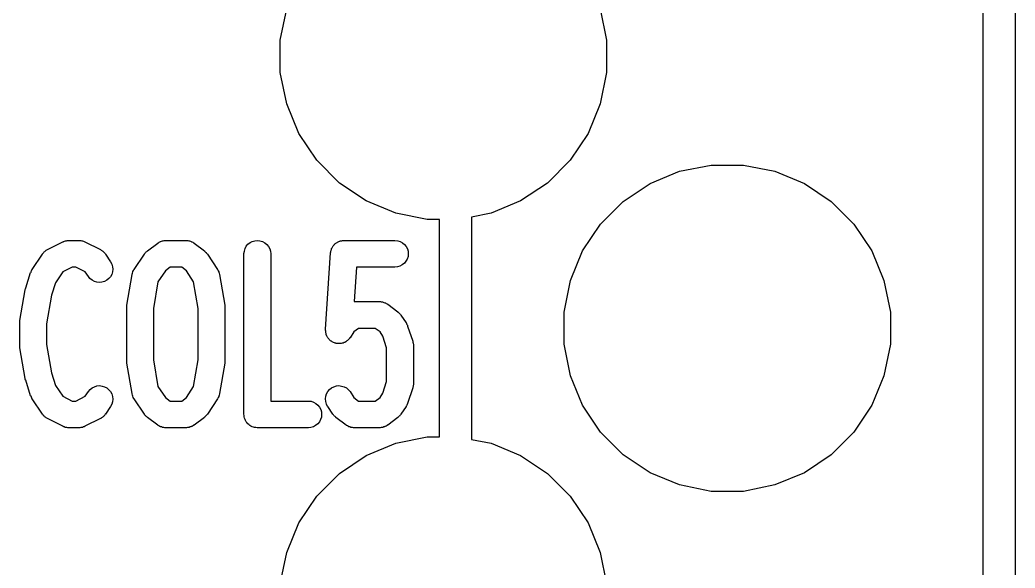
# Model space of a CAD drawing. Extents: x 85 to 230, y -161 to -76.
# Drawn here: x 207.016 to 211.667, y -101.181 to -98.62 of the extents above; entities that cross this region are included whole.
import ezdxf

# ---------------------------------------------------------------- set-up
doc = ezdxf.new("R2010")
doc.units = 0
doc.header["$MEASUREMENT"] = 0
doc.layers.add('BLACK', color=7, linetype='CONTINUOUS')

msp = doc.modelspace()

# ---------------------------------------------------------------- linework, layer by layer
at = {"layer": 'BLACK', "linetype": 'CONTINUOUS'}
for p, q in [((211.667, -75.9342), (211.667, -106.407)), ((211.517, -106.336), (211.517, -76.0055)), ((208.233, -98.7155), (208.263, -98.5682)), ((209.728, -98.5682), (209.757, -98.7155)), ((208.233, -98.8656), (208.233, -98.7155)), ((209.757, -98.7155), (209.757, -98.8656)), ((208.263, -99.0128), (208.233, -98.8656)), ((209.757, -98.8656), (209.728, -99.0128)), ((208.32, -99.1515), (208.263, -99.0128)), ((209.728, -99.0128), (209.671, -99.1515)), ((208.403, -99.2763), (208.32, -99.1515)), ((209.671, -99.1515), (209.587, -99.2763)), ((208.51, -99.3824), (208.403, -99.2763)), ((209.587, -99.2763), (209.481, -99.3824)), ((210.099, -99.3278), (210.247, -99.2985)), ((210.247, -99.2985), (210.397, -99.2985)), ((210.397, -99.2985), (210.544, -99.3278)), ((209.961, -99.3852), (210.099, -99.3278)), ((210.544, -99.3278), (210.683, -99.3852)), ((208.634, -99.4658), (208.51, -99.3824)), ((209.481, -99.3824), (209.356, -99.4658)), ((209.836, -99.4686), (209.961, -99.3852)), ((210.683, -99.3852), (210.807, -99.4686)), ((208.773, -99.5232), (208.634, -99.4658)), ((209.356, -99.4658), (209.218, -99.5232)), ((209.73, -99.5748), (209.836, -99.4686)), ((210.807, -99.4686), (210.914, -99.5748)), ((208.92, -99.5525), (208.773, -99.5232)), ((209.218, -99.5232), (209.127, -99.5413)), ((208.977, -99.5525), (208.92, -99.5525)), ((208.977, -100.569), (208.977, -99.5525)), ((209.127, -99.5413), (209.127, -100.58)), ((209.646, -99.6996), (209.73, -99.5748)), ((210.914, -99.5748), (210.997, -99.6996)), ((207.145, -99.6931), (207.217, -99.6574)), ((207.217, -99.6574), (207.218, -99.657)), ((207.218, -99.657), (207.219, -99.6564)), ((207.219, -99.6564), (207.221, -99.6555)), ((207.221, -99.6555), (207.225, -99.6543)), ((207.225, -99.6543), (207.229, -99.6528)), ((207.229, -99.6528), (207.231, -99.6525)), ((207.231, -99.6525), (207.233, -99.652)), ((207.233, -99.652), (207.237, -99.6516)), ((207.237, -99.6516), (207.241, -99.6509)), ((207.241, -99.6509), (207.243, -99.651)), ((207.243, -99.651), (207.245, -99.6508)), ((207.245, -99.6508), (207.292, -99.6508)), ((207.292, -99.6508), (207.293, -99.6508)), ((207.293, -99.6508), (207.295, -99.651)), ((207.295, -99.651), (207.297, -99.651)), ((207.297, -99.651), (207.301, -99.6517)), ((207.301, -99.6517), (207.305, -99.6522)), ((207.305, -99.6522), (207.307, -99.6527)), ((207.307, -99.6527), (207.309, -99.653)), ((207.309, -99.653), (207.313, -99.6546)), ((207.313, -99.6546), (207.317, -99.6558)), ((207.317, -99.6558), (207.319, -99.6567)), ((207.319, -99.6567), (207.32, -99.6574)), ((207.32, -99.6574), (207.392, -99.6931)), ((207.612, -99.699), (207.66, -99.6633)), ((207.66, -99.6628), (207.662, -99.6621)), ((207.66, -99.6633), (207.66, -99.6628)), ((207.662, -99.6621), (207.663, -99.6612)), ((207.663, -99.6612), (207.667, -99.659)), ((207.667, -99.659), (207.671, -99.6566)), ((207.671, -99.6566), (207.672, -99.6561)), ((207.672, -99.6561), (207.673, -99.6555)), ((207.673, -99.6555), (207.678, -99.6541)), ((207.678, -99.6541), (207.682, -99.6526)), ((207.682, -99.6526), (207.684, -99.6524)), ((207.684, -99.6524), (207.685, -99.652)), ((207.685, -99.652), (207.69, -99.6515)), ((207.69, -99.6515), (207.694, -99.6509)), ((207.694, -99.6509), (207.696, -99.6509)), ((207.696, -99.6509), (207.697, -99.6508)), ((207.697, -99.6508), (207.792, -99.6508)), ((207.792, -99.6508), (207.793, -99.6508)), ((207.793, -99.6508), (207.795, -99.651)), ((207.795, -99.651), (207.796, -99.6509)), ((207.796, -99.6509), (207.801, -99.6516)), ((207.801, -99.6516), (207.805, -99.6522)), ((207.805, -99.6522), (207.807, -99.6526)), ((207.807, -99.6526), (207.808, -99.6528)), ((207.808, -99.6528), (207.813, -99.6544)), ((207.813, -99.6544), (207.817, -99.6558)), ((207.817, -99.6558), (207.818, -99.6565)), ((207.818, -99.6565), (207.82, -99.657)), ((207.82, -99.657), (207.824, -99.6594)), ((207.824, -99.6594), (207.828, -99.6617)), ((207.828, -99.6617), (207.829, -99.6626)), ((207.829, -99.6626), (207.83, -99.6633)), ((207.83, -99.6633), (207.878, -99.699)), ((208.074, -99.678), (208.082, -99.6686)), ((208.082, -99.6686), (208.092, -99.661)), ((208.092, -99.661), (208.102, -99.6553)), ((208.102, -99.6553), (208.114, -99.6519)), ((208.114, -99.6519), (208.126, -99.6508)), ((208.126, -99.6508), (208.138, -99.6521)), ((208.138, -99.6521), (208.15, -99.6557)), ((208.15, -99.6557), (208.161, -99.6615)), ((208.161, -99.6615), (208.17, -99.6693)), ((208.17, -99.6693), (208.178, -99.6787)), ((208.484, -99.6719), (208.486, -99.6689)), ((208.486, -99.6689), (208.488, -99.6675)), ((208.488, -99.6675), (208.49, -99.6658)), ((208.49, -99.6658), (208.493, -99.6636)), ((208.493, -99.6636), (208.496, -99.6612)), ((208.496, -99.6612), (208.498, -99.6602)), ((208.498, -99.6602), (208.5, -99.6588)), ((208.5, -99.6588), (208.503, -99.6573)), ((208.503, -99.6573), (208.507, -99.6555)), ((208.507, -99.6555), (208.509, -99.6548)), ((208.509, -99.6548), (208.511, -99.6539)), ((208.511, -99.6539), (208.515, -99.6531)), ((208.515, -99.6531), (208.518, -99.652)), ((208.518, -99.652), (208.521, -99.6518)), ((208.521, -99.6518), (208.523, -99.6513)), ((208.523, -99.6513), (208.527, -99.6512)), ((208.527, -99.6512), (208.531, -99.6508)), ((208.531, -99.6508), (208.769, -99.6508)), ((208.769, -99.6508), (208.782, -99.6522)), ((208.769, -99.6508), (208.769, -99.6508)), ((208.782, -99.6522), (208.793, -99.6558)), ((208.793, -99.6558), (208.804, -99.6617)), ((208.804, -99.6617), (208.813, -99.6696)), ((208.813, -99.6696), (208.821, -99.6791)), ((207.074, -99.7858), (207.121, -99.7143)), ((207.121, -99.7143), (207.122, -99.7136)), ((207.122, -99.7136), (207.124, -99.7109)), ((207.124, -99.7109), (207.126, -99.708)), ((207.126, -99.708), (207.128, -99.7062)), ((207.128, -99.7062), (207.13, -99.7043)), ((207.13, -99.7043), (207.133, -99.7021)), ((207.133, -99.7021), (207.135, -99.6996)), ((207.135, -99.6996), (207.137, -99.6982)), ((207.137, -99.6982), (207.139, -99.6967)), ((207.139, -99.6967), (207.142, -99.695)), ((207.142, -99.695), (207.145, -99.6931)), ((207.392, -99.6931), (207.393, -99.6935)), ((207.393, -99.6935), (207.396, -99.6954)), ((207.396, -99.6954), (207.399, -99.6971)), ((207.399, -99.6971), (207.401, -99.6988)), ((207.401, -99.6988), (207.403, -99.7001)), ((207.403, -99.7001), (207.405, -99.7026)), ((207.405, -99.7026), (207.408, -99.7049)), ((207.408, -99.7049), (207.41, -99.7069)), ((207.41, -99.7069), (207.412, -99.7086)), ((207.412, -99.7086), (207.414, -99.7116)), ((207.414, -99.7116), (207.416, -99.7143)), ((207.416, -99.7143), (207.44, -99.7501)), ((207.55, -99.7858), (207.598, -99.7143)), ((207.598, -99.7136), (207.601, -99.7105)), ((207.598, -99.7143), (207.598, -99.7136)), ((207.601, -99.7105), (207.603, -99.7072)), ((207.603, -99.7072), (207.605, -99.7059)), ((207.605, -99.7059), (207.606, -99.7043)), ((207.606, -99.7043), (207.609, -99.7018)), ((207.609, -99.7018), (207.612, -99.699)), ((207.878, -99.699), (207.878, -99.6995)), ((207.878, -99.6995), (207.881, -99.7023)), ((207.881, -99.7023), (207.884, -99.7049)), ((207.884, -99.7049), (207.886, -99.7065)), ((207.886, -99.7065), (207.887, -99.7079)), ((207.887, -99.7079), (207.889, -99.7112)), ((207.889, -99.7112), (207.892, -99.7143)), ((207.892, -99.7143), (207.94, -99.7858)), ((208.063, -99.7124), (208.065, -99.7003)), ((208.063, -99.7133), (208.063, -99.7124)), ((208.063, -100.463), (208.063, -99.7133)), ((208.065, -99.7003), (208.068, -99.6887)), ((208.068, -99.6887), (208.074, -99.678)), ((208.178, -99.6787), (208.184, -99.6895)), ((208.184, -99.6895), (208.187, -99.7012)), ((208.187, -99.7012), (208.188, -99.7133)), ((208.188, -99.7133), (208.188, -100.401)), ((208.444, -100.066), (208.468, -99.7091)), ((208.468, -99.7083), (208.469, -99.7045)), ((208.468, -99.7091), (208.468, -99.7083)), ((208.469, -99.7007), (208.47, -99.6985)), ((208.469, -99.7045), (208.469, -99.7007)), ((208.47, -99.6963), (208.472, -99.6927)), ((208.47, -99.6985), (208.47, -99.6963)), ((208.472, -99.6927), (208.473, -99.6891)), ((208.473, -99.6891), (208.474, -99.6871)), ((208.474, -99.6871), (208.475, -99.6849)), ((208.475, -99.6849), (208.477, -99.6817)), ((208.477, -99.6817), (208.479, -99.6783)), ((208.479, -99.6783), (208.48, -99.6766)), ((208.48, -99.6766), (208.481, -99.6746)), ((208.481, -99.6746), (208.484, -99.6719)), ((208.821, -99.6791), (208.827, -99.6899)), ((208.827, -99.6899), (208.83, -99.7016)), ((208.83, -99.7016), (208.831, -99.7137)), ((208.831, -99.7137), (208.83, -99.7259)), ((209.589, -99.8382), (209.646, -99.6996)), ((210.997, -99.6996), (211.054, -99.8382)), ((207.44, -99.7501), (207.44, -99.7508)), ((207.44, -99.7508), (207.446, -99.7616)), ((207.446, -99.7616), (207.449, -99.7733)), ((208.813, -99.7576), (208.803, -99.7654)), ((208.82, -99.7482), (208.813, -99.7576)), ((208.826, -99.7375), (208.82, -99.7482)), ((208.83, -99.7259), (208.826, -99.7375)), ((207.043, -99.8721), (207.066, -99.8007)), ((207.066, -99.8007), (207.067, -99.7998)), ((207.067, -99.7998), (207.068, -99.7982)), ((207.068, -99.7965), (207.07, -99.7927)), ((207.068, -99.7982), (207.068, -99.7965)), ((207.07, -99.7927), (207.072, -99.7888)), ((207.072, -99.7888), (207.073, -99.7873)), ((207.073, -99.7873), (207.074, -99.7858)), ((207.216, -99.7975), (207.182, -99.8481)), ((207.26, -99.7758), (207.216, -99.7975)), ((207.278, -99.7758), (207.26, -99.7758)), ((207.321, -99.7975), (207.278, -99.7758)), ((207.336, -99.8194), (207.321, -99.7975)), ((207.445, -99.8093), (207.439, -99.82)), ((207.449, -99.7976), (207.445, -99.8093)), ((207.449, -99.7733), (207.45, -99.7855)), ((207.45, -99.7855), (207.449, -99.7976)), ((207.516, -99.953), (207.54, -99.8102)), ((207.54, -99.8093), (207.541, -99.8088)), ((207.54, -99.8102), (207.54, -99.8093)), ((207.541, -99.8082), (207.542, -99.8029)), ((207.541, -99.8088), (207.541, -99.8082)), ((207.542, -99.8029), (207.544, -99.7976)), ((207.544, -99.7965), (207.547, -99.7916)), ((207.544, -99.7971), (207.544, -99.7965)), ((207.544, -99.7976), (207.544, -99.7971)), ((207.547, -99.7916), (207.549, -99.7867)), ((207.549, -99.7867), (207.55, -99.7863)), ((207.55, -99.7863), (207.55, -99.7858)), ((207.696, -99.7926), (207.661, -99.8439)), ((207.718, -99.7758), (207.696, -99.7926)), ((207.772, -99.7758), (207.718, -99.7758)), ((207.794, -99.7926), (207.772, -99.7758)), ((207.828, -99.8439), (207.794, -99.7926)), ((207.94, -99.7858), (207.94, -99.7865)), ((207.94, -99.7865), (207.94, -99.787)), ((207.94, -99.787), (207.941, -99.7874)), ((207.941, -99.7874), (207.943, -99.7924)), ((207.943, -99.7924), (207.946, -99.7973)), ((207.946, -99.7973), (207.946, -99.7979)), ((207.946, -99.7979), (207.946, -99.7984)), ((207.946, -99.7984), (207.948, -99.8038)), ((207.948, -99.8038), (207.949, -99.8091)), ((207.949, -99.8091), (207.949, -99.8096)), ((207.949, -99.8096), (207.949, -99.8102)), ((207.949, -99.8102), (207.973, -99.953)), ((208.589, -99.7758), (208.578, -99.9365)), ((208.769, -99.7758), (208.589, -99.7758)), ((208.781, -99.7746), (208.769, -99.7758)), ((208.792, -99.7711), (208.781, -99.7746)), ((208.803, -99.7654), (208.792, -99.7711)), ((207.182, -99.8481), (207.163, -99.907)), ((207.343, -99.8288), (207.336, -99.8194)), ((207.353, -99.8366), (207.343, -99.8288)), ((207.364, -99.8424), (207.353, -99.8366)), ((207.375, -99.846), (207.364, -99.8424)), ((207.387, -99.8472), (207.375, -99.846)), ((207.399, -99.8461), (207.387, -99.8472)), ((207.411, -99.8426), (207.399, -99.8461)), ((207.422, -99.837), (207.411, -99.8426)), ((207.431, -99.8293), (207.422, -99.837)), ((207.439, -99.82), (207.431, -99.8293)), ((207.661, -99.8439), (207.641, -99.9685)), ((207.849, -99.9685), (207.828, -99.8439)), ((209.56, -99.9855), (209.589, -99.8382)), ((211.054, -99.8382), (211.084, -99.9855)), ((207.016, -100.024), (207.04, -99.8816)), ((207.04, -99.8807), (207.042, -99.8765)), ((207.04, -99.8816), (207.04, -99.8807)), ((207.042, -99.8765), (207.043, -99.8721)), ((207.163, -99.907), (207.141, -100.04)), ((208.578, -99.9365), (208.697, -99.9365)), ((208.697, -99.9365), (208.698, -99.9365)), ((208.698, -99.9365), (208.699, -99.9367)), ((208.699, -99.9367), (208.701, -99.9366)), ((208.701, -99.9366), (208.705, -99.9373)), ((208.705, -99.9373), (208.71, -99.9379)), ((208.71, -99.9379), (208.711, -99.9383)), ((208.711, -99.9383), (208.713, -99.9385)), ((208.713, -99.9385), (208.717, -99.9401)), ((208.717, -99.9401), (208.722, -99.9416)), ((208.722, -99.9416), (208.723, -99.9422)), ((208.723, -99.9422), (208.724, -99.9427)), ((208.724, -99.9427), (208.728, -99.9451)), ((208.728, -99.9451), (208.733, -99.9474)), ((208.733, -99.9474), (208.734, -99.9483)), ((208.734, -99.9483), (208.735, -99.949)), ((208.735, -99.949), (208.782, -99.9847)), ((207.516, -99.9577), (207.516, -99.953)), ((207.516, -99.9624), (207.516, -99.9577)), ((207.516, -99.9633), (207.516, -99.9624)), ((207.516, -100.213), (207.516, -99.9633)), ((207.641, -99.9685), (207.641, -100.208)), ((207.849, -100.208), (207.849, -99.9685)), ((207.973, -99.953), (207.973, -99.9539)), ((207.973, -99.9539), (207.974, -99.9586)), ((207.974, -99.9586), (207.974, -99.9633)), ((207.974, -99.9633), (207.974, -100.213)), ((208.782, -99.9847), (208.783, -99.9853)), ((208.783, -99.9853), (208.786, -99.988)), ((208.786, -99.988), (208.789, -99.9906)), ((208.789, -99.9906), (208.79, -99.9922)), ((208.79, -99.9922), (208.792, -99.9936)), ((208.792, -99.9936), (208.794, -99.9969)), ((209.56, -100.136), (209.56, -99.9855)), ((211.084, -99.9855), (211.084, -100.136)), ((207.016, -100.029), (207.016, -100.024)), ((207.016, -100.034), (207.016, -100.029)), ((207.016, -100.035), (207.016, -100.034)), ((207.016, -100.142), (207.016, -100.035)), ((207.141, -100.04), (207.141, -100.137)), ((208.794, -99.9969), (208.797, -100)), ((208.797, -100), (208.821, -100.036)), ((208.821, -100.036), (208.821, -100.036)), ((208.821, -100.036), (208.822, -100.038)), ((208.822, -100.038), (208.823, -100.04)), ((208.823, -100.04), (208.825, -100.043)), ((208.825, -100.043), (208.827, -100.047)), ((208.444, -100.068), (208.444, -100.066)), ((208.444, -100.07), (208.444, -100.068)), ((208.445, -100.074), (208.444, -100.07)), ((208.445, -100.078), (208.445, -100.074)), ((208.445, -100.08), (208.445, -100.078)), ((208.445, -100.082), (208.445, -100.08)), ((208.447, -100.086), (208.445, -100.082)), ((208.447, -100.09), (208.447, -100.086)), ((208.577, -100.078), (208.559, -100.105)), ((208.599, -100.062), (208.577, -100.078)), ((208.676, -100.062), (208.599, -100.062)), ((208.699, -100.078), (208.676, -100.062)), ((208.712, -100.098), (208.699, -100.078)), ((208.827, -100.047), (208.827, -100.049)), ((208.827, -100.049), (208.828, -100.051)), ((208.828, -100.051), (208.852, -100.122)), ((208.448, -100.092), (208.447, -100.09)), ((208.449, -100.094), (208.448, -100.092)), ((208.451, -100.098), (208.449, -100.094)), ((208.452, -100.101), (208.451, -100.098)), ((208.454, -100.103), (208.452, -100.101)), ((208.455, -100.105), (208.454, -100.103)), ((208.457, -100.108), (208.455, -100.105)), ((208.46, -100.111), (208.457, -100.108)), ((208.461, -100.113), (208.46, -100.111)), ((208.462, -100.114), (208.461, -100.113)), ((208.465, -100.117), (208.462, -100.114)), ((208.468, -100.12), (208.465, -100.117)), ((208.47, -100.121), (208.468, -100.12)), ((208.472, -100.122), (208.47, -100.121)), ((208.475, -100.124), (208.472, -100.122)), ((208.479, -100.126), (208.475, -100.124)), ((208.481, -100.127), (208.479, -100.126)), ((208.482, -100.128), (208.481, -100.127)), ((208.486, -100.129), (208.482, -100.128)), ((208.49, -100.131), (208.486, -100.129)), ((208.492, -100.131), (208.49, -100.131)), ((208.494, -100.132), (208.492, -100.131)), ((208.498, -100.132), (208.494, -100.132)), ((208.502, -100.133), (208.498, -100.132)), ((208.504, -100.133), (208.502, -100.133)), ((208.506, -100.133), (208.504, -100.133)), ((208.51, -100.133), (208.506, -100.133)), ((208.514, -100.132), (208.51, -100.133)), ((208.516, -100.132), (208.514, -100.132)), ((208.518, -100.132), (208.516, -100.132)), ((208.522, -100.131), (208.518, -100.132)), ((208.526, -100.13), (208.522, -100.131)), ((208.528, -100.129), (208.526, -100.13)), ((208.53, -100.128), (208.528, -100.129)), ((208.534, -100.127), (208.53, -100.128)), ((208.537, -100.125), (208.534, -100.127)), ((208.539, -100.124), (208.537, -100.125)), ((208.541, -100.123), (208.539, -100.124)), ((208.544, -100.12), (208.541, -100.123)), ((208.547, -100.118), (208.544, -100.12)), ((208.549, -100.116), (208.547, -100.118)), ((208.55, -100.115), (208.549, -100.116)), ((208.553, -100.112), (208.55, -100.115)), ((208.556, -100.109), (208.553, -100.112)), ((208.557, -100.107), (208.556, -100.109)), ((208.558, -100.106), (208.557, -100.107)), ((208.559, -100.105), (208.558, -100.106)), ((208.73, -100.152), (208.712, -100.098)), ((208.852, -100.122), (208.852, -100.123)), ((208.852, -100.123), (208.853, -100.126)), ((208.853, -100.126), (208.854, -100.13)), ((208.854, -100.13), (208.854, -100.132)), ((208.854, -100.132), (208.855, -100.135)), ((208.855, -100.135), (208.855, -100.138)), ((209.589, -100.283), (209.56, -100.136)), ((211.084, -100.136), (211.054, -100.283)), ((207.016, -100.147), (207.016, -100.142)), ((207.016, -100.151), (207.016, -100.147)), ((207.016, -100.152), (207.016, -100.151)), ((207.04, -100.295), (207.016, -100.152)), ((207.141, -100.137), (207.163, -100.27)), ((208.73, -100.31), (208.73, -100.152)), ((208.855, -100.138), (208.855, -100.142)), ((208.855, -100.142), (208.855, -100.32)), ((207.516, -100.218), (207.516, -100.213)), ((207.516, -100.223), (207.516, -100.218)), ((207.516, -100.224), (207.516, -100.223)), ((207.54, -100.366), (207.516, -100.224)), ((207.641, -100.208), (207.661, -100.333)), ((207.828, -100.333), (207.849, -100.208)), ((207.973, -100.224), (207.949, -100.366)), ((207.974, -100.214), (207.973, -100.219)), ((207.973, -100.219), (207.973, -100.224)), ((207.974, -100.213), (207.974, -100.214)), ((207.163, -100.27), (207.182, -100.328)), ((207.041, -100.299), (207.04, -100.295)), ((207.042, -100.304), (207.041, -100.299)), ((207.043, -100.304), (207.042, -100.304)), ((207.066, -100.376), (207.043, -100.304)), ((208.712, -100.364), (208.73, -100.31)), ((208.855, -100.32), (208.855, -100.321)), ((208.855, -100.321), (208.855, -100.325)), ((209.646, -100.421), (209.589, -100.283)), ((211.054, -100.283), (210.997, -100.421)), ((207.182, -100.328), (207.216, -100.379)), ((207.321, -100.379), (207.336, -100.357)), ((207.336, -100.356), (207.344, -100.347)), ((207.336, -100.357), (207.336, -100.356)), ((207.344, -100.347), (207.354, -100.34)), ((207.354, -100.34), (207.364, -100.334)), ((207.364, -100.334), (207.376, -100.33)), ((207.376, -100.33), (207.388, -100.329)), ((207.388, -100.329), (207.4, -100.331)), ((207.4, -100.331), (207.412, -100.334)), ((207.412, -100.334), (207.423, -100.34)), ((207.423, -100.34), (207.432, -100.348)), ((207.432, -100.348), (207.44, -100.357)), ((207.44, -100.357), (207.445, -100.368)), ((207.445, -100.368), (207.449, -100.38)), ((207.54, -100.367), (207.54, -100.366)), ((207.541, -100.368), (207.54, -100.367)), ((207.542, -100.373), (207.541, -100.368)), ((207.661, -100.333), (207.696, -100.384)), ((207.794, -100.384), (207.828, -100.333)), ((207.949, -100.368), (207.947, -100.374)), ((207.949, -100.366), (207.949, -100.367)), ((207.949, -100.367), (207.949, -100.368)), ((207.949, -100.368), (207.949, -100.368)), ((208.446, -100.379), (208.449, -100.367)), ((208.449, -100.367), (208.455, -100.357)), ((208.455, -100.357), (208.463, -100.347)), ((208.463, -100.347), (208.472, -100.34)), ((208.472, -100.34), (208.483, -100.334)), ((208.483, -100.334), (208.495, -100.33)), ((208.495, -100.33), (208.507, -100.329)), ((208.507, -100.329), (208.519, -100.331)), ((208.519, -100.331), (208.531, -100.334)), ((208.531, -100.334), (208.542, -100.34)), ((208.542, -100.34), (208.551, -100.348)), ((208.551, -100.348), (208.559, -100.357)), ((208.559, -100.357), (208.577, -100.384)), ((208.699, -100.384), (208.712, -100.364)), ((208.852, -100.34), (208.828, -100.412)), ((208.853, -100.337), (208.852, -100.34)), ((208.854, -100.333), (208.853, -100.337)), ((208.855, -100.325), (208.854, -100.328)), ((208.854, -100.328), (208.854, -100.331)), ((208.854, -100.331), (208.854, -100.333)), ((207.067, -100.378), (207.066, -100.376)), ((207.068, -100.379), (207.067, -100.378)), ((207.07, -100.383), (207.068, -100.379)), ((207.071, -100.387), (207.07, -100.383)), ((207.072, -100.389), (207.071, -100.387)), ((207.073, -100.39), (207.072, -100.389)), ((207.074, -100.391), (207.073, -100.39)), ((207.121, -100.462), (207.074, -100.391)), ((207.216, -100.379), (207.26, -100.401)), ((207.26, -100.401), (207.278, -100.401)), ((207.278, -100.401), (207.321, -100.379)), ((207.449, -100.404), (207.445, -100.416)), ((207.449, -100.38), (207.45, -100.392)), ((207.45, -100.392), (207.449, -100.404)), ((207.543, -100.378), (207.542, -100.373)), ((207.544, -100.379), (207.543, -100.378)), ((207.546, -100.384), (207.544, -100.379)), ((207.544, -100.379), (207.544, -100.379)), ((207.549, -100.389), (207.546, -100.384)), ((207.549, -100.39), (207.549, -100.389)), ((207.55, -100.391), (207.549, -100.39)), ((207.549, -100.39), (207.549, -100.39)), ((207.598, -100.462), (207.55, -100.391)), ((207.696, -100.384), (207.718, -100.401)), ((207.718, -100.401), (207.772, -100.401)), ((207.772, -100.401), (207.794, -100.384)), ((207.94, -100.391), (207.892, -100.462)), ((207.943, -100.385), (207.94, -100.39)), ((207.94, -100.39), (207.94, -100.39)), ((207.94, -100.39), (207.94, -100.391)), ((207.945, -100.38), (207.943, -100.385)), ((207.946, -100.38), (207.945, -100.38)), ((207.947, -100.374), (207.946, -100.379)), ((207.946, -100.379), (207.946, -100.38)), ((208.188, -100.401), (208.364, -100.401)), ((208.364, -100.401), (208.365, -100.401)), ((208.365, -100.401), (208.377, -100.402)), ((208.377, -100.402), (208.388, -100.406)), ((208.388, -100.406), (208.399, -100.412)), ((208.399, -100.412), (208.409, -100.42)), ((208.444, -100.391), (208.446, -100.379)), ((208.445, -100.403), (208.444, -100.391)), ((208.449, -100.415), (208.445, -100.403)), ((208.454, -100.426), (208.449, -100.415)), ((208.577, -100.384), (208.599, -100.401)), ((208.599, -100.401), (208.676, -100.401)), ((208.676, -100.401), (208.699, -100.384)), ((208.827, -100.414), (208.826, -100.416)), ((208.828, -100.412), (208.827, -100.414)), ((208.828, -100.412), (208.828, -100.412)), ((207.44, -100.427), (207.416, -100.462)), ((207.445, -100.416), (207.44, -100.427)), ((208.409, -100.42), (208.416, -100.429)), ((208.416, -100.429), (208.422, -100.44)), ((208.422, -100.44), (208.425, -100.452)), ((208.425, -100.452), (208.426, -100.464)), ((208.455, -100.427), (208.454, -100.426)), ((208.479, -100.462), (208.455, -100.427)), ((208.821, -100.427), (208.797, -100.462)), ((208.823, -100.424), (208.821, -100.425)), ((208.821, -100.425), (208.821, -100.427)), ((208.824, -100.42), (208.823, -100.424)), ((208.826, -100.416), (208.824, -100.42)), ((209.73, -100.546), (209.646, -100.421)), ((210.997, -100.421), (210.914, -100.546)), ((207.124, -100.465), (207.121, -100.462)), ((207.126, -100.468), (207.124, -100.465)), ((207.127, -100.47), (207.126, -100.468)), ((207.129, -100.472), (207.127, -100.47)), ((207.132, -100.474), (207.129, -100.472)), ((207.134, -100.476), (207.132, -100.474)), ((207.137, -100.478), (207.134, -100.476)), ((207.139, -100.479), (207.137, -100.478)), ((207.142, -100.481), (207.139, -100.479)), ((207.145, -100.483), (207.142, -100.481)), ((207.217, -100.519), (207.145, -100.483)), ((207.145, -100.483), (207.145, -100.483)), ((207.392, -100.483), (207.32, -100.519)), ((207.395, -100.482), (207.392, -100.483)), ((207.398, -100.48), (207.395, -100.482)), ((207.4, -100.478), (207.398, -100.48)), ((207.402, -100.477), (207.4, -100.478)), ((207.405, -100.475), (207.402, -100.477)), ((207.408, -100.472), (207.405, -100.475)), ((207.409, -100.47), (207.408, -100.472)), ((207.411, -100.469), (207.409, -100.47)), ((207.413, -100.466), (207.411, -100.469)), ((207.415, -100.463), (207.413, -100.466)), ((207.416, -100.462), (207.415, -100.463)), ((207.6, -100.465), (207.598, -100.462)), ((207.602, -100.469), (207.6, -100.465)), ((207.604, -100.47), (207.602, -100.469)), ((207.605, -100.472), (207.604, -100.47)), ((207.608, -100.474), (207.605, -100.472)), ((207.611, -100.477), (207.608, -100.474)), ((207.612, -100.478), (207.611, -100.477)), ((207.66, -100.513), (207.612, -100.478)), ((207.878, -100.478), (207.83, -100.513)), ((207.881, -100.475), (207.878, -100.478)), ((207.884, -100.472), (207.881, -100.475)), ((207.885, -100.471), (207.884, -100.472)), ((207.887, -100.469), (207.885, -100.471)), ((207.889, -100.466), (207.887, -100.469)), ((207.892, -100.463), (207.889, -100.466)), ((207.892, -100.462), (207.892, -100.463)), ((208.064, -100.469), (208.063, -100.463)), ((208.064, -100.475), (208.064, -100.469)), ((208.066, -100.481), (208.064, -100.475)), ((208.064, -100.475), (208.064, -100.475)), ((208.064, -100.475), (208.064, -100.475)), ((208.068, -100.487), (208.066, -100.481)), ((208.071, -100.492), (208.068, -100.487)), ((208.068, -100.487), (208.068, -100.487)), ((208.068, -100.487), (208.068, -100.487)), ((208.073, -100.498), (208.071, -100.492)), ((208.074, -100.498), (208.073, -100.498)), ((208.077, -100.502), (208.074, -100.498)), ((208.074, -100.498), (208.074, -100.498)), ((208.081, -100.507), (208.077, -100.502)), ((208.086, -100.511), (208.081, -100.507)), ((208.081, -100.507), (208.081, -100.507)), ((208.081, -100.507), (208.081, -100.507)), ((208.408, -100.508), (208.398, -100.515)), ((208.416, -100.498), (208.408, -100.508)), ((208.421, -100.488), (208.416, -100.498)), ((208.425, -100.476), (208.421, -100.488)), ((208.426, -100.464), (208.425, -100.476)), ((208.481, -100.465), (208.479, -100.462)), ((208.483, -100.469), (208.481, -100.465)), ((208.485, -100.47), (208.483, -100.469)), ((208.486, -100.472), (208.485, -100.47)), ((208.489, -100.474), (208.486, -100.472)), ((208.492, -100.477), (208.489, -100.474)), ((208.493, -100.478), (208.492, -100.477)), ((208.541, -100.513), (208.493, -100.478)), ((208.782, -100.478), (208.735, -100.513)), ((208.785, -100.475), (208.782, -100.478)), ((208.788, -100.472), (208.785, -100.475)), ((208.79, -100.471), (208.788, -100.472)), ((208.791, -100.469), (208.79, -100.471)), ((208.794, -100.466), (208.791, -100.469)), ((208.796, -100.463), (208.794, -100.466)), ((208.797, -100.462), (208.796, -100.463)), ((207.219, -100.52), (207.217, -100.519)), ((207.22, -100.521), (207.219, -100.52)), ((207.224, -100.522), (207.22, -100.521)), ((207.228, -100.524), (207.224, -100.522)), ((207.23, -100.524), (207.228, -100.524)), ((207.232, -100.524), (207.23, -100.524)), ((207.236, -100.525), (207.232, -100.524)), ((207.24, -100.526), (207.236, -100.525)), ((207.242, -100.526), (207.24, -100.526)), ((207.244, -100.526), (207.242, -100.526)), ((207.245, -100.526), (207.244, -100.526)), ((207.292, -100.526), (207.245, -100.526)), ((207.294, -100.526), (207.292, -100.526)), ((207.296, -100.526), (207.294, -100.526)), ((207.3, -100.525), (207.296, -100.526)), ((207.305, -100.525), (207.3, -100.525)), ((207.306, -100.524), (207.305, -100.525)), ((207.308, -100.524), (207.306, -100.524)), ((207.312, -100.522), (207.308, -100.524)), ((207.316, -100.521), (207.312, -100.522)), ((207.318, -100.52), (207.316, -100.521)), ((207.32, -100.52), (207.318, -100.52)), ((207.32, -100.519), (207.32, -100.52)), ((207.661, -100.514), (207.66, -100.513)), ((207.662, -100.515), (207.661, -100.514)), ((207.666, -100.517), (207.662, -100.515)), ((207.67, -100.52), (207.666, -100.517)), ((207.671, -100.52), (207.67, -100.52)), ((207.673, -100.521), (207.671, -100.52)), ((207.677, -100.522), (207.673, -100.521)), ((207.682, -100.524), (207.677, -100.522)), ((207.683, -100.524), (207.682, -100.524)), ((207.684, -100.524), (207.683, -100.524)), ((207.689, -100.525), (207.684, -100.524)), ((207.694, -100.526), (207.689, -100.525)), ((207.695, -100.526), (207.694, -100.526)), ((207.696, -100.526), (207.695, -100.526)), ((207.697, -100.526), (207.696, -100.526)), ((207.792, -100.526), (207.697, -100.526)), ((207.794, -100.526), (207.792, -100.526)), ((207.795, -100.526), (207.794, -100.526)), ((207.8, -100.525), (207.795, -100.526)), ((207.805, -100.525), (207.8, -100.525)), ((207.806, -100.524), (207.805, -100.525)), ((207.807, -100.524), (207.806, -100.524)), ((207.812, -100.522), (207.807, -100.524)), ((207.816, -100.521), (207.812, -100.522)), ((207.817, -100.52), (207.816, -100.521)), ((207.819, -100.52), (207.817, -100.52)), ((207.823, -100.518), (207.819, -100.52)), ((207.827, -100.515), (207.823, -100.518)), ((207.828, -100.514), (207.827, -100.515)), ((207.829, -100.514), (207.828, -100.514)), ((207.83, -100.513), (207.829, -100.514)), ((208.09, -100.515), (208.086, -100.511)), ((208.091, -100.515), (208.09, -100.515)), ((208.096, -100.518), (208.091, -100.515)), ((208.091, -100.515), (208.091, -100.515)), ((208.101, -100.521), (208.096, -100.518)), ((208.102, -100.521), (208.101, -100.521)), ((208.101, -100.521), (208.101, -100.521)), ((208.107, -100.523), (208.102, -100.521)), ((208.113, -100.524), (208.107, -100.523)), ((208.113, -100.525), (208.113, -100.524)), ((208.113, -100.524), (208.113, -100.524)), ((208.119, -100.525), (208.113, -100.525)), ((208.125, -100.526), (208.119, -100.525)), ((208.126, -100.526), (208.125, -100.526)), ((208.125, -100.526), (208.125, -100.526)), ((208.125, -100.526), (208.125, -100.526)), ((208.125, -100.526), (208.125, -100.526)), ((208.364, -100.526), (208.126, -100.526)), ((208.376, -100.525), (208.364, -100.526)), ((208.388, -100.521), (208.376, -100.525)), ((208.398, -100.515), (208.388, -100.521)), ((208.542, -100.514), (208.541, -100.513)), ((208.543, -100.515), (208.542, -100.514)), ((208.547, -100.517), (208.543, -100.515)), ((208.551, -100.52), (208.547, -100.517)), ((208.552, -100.52), (208.551, -100.52)), ((208.554, -100.521), (208.552, -100.52)), ((208.558, -100.522), (208.554, -100.521)), ((208.563, -100.524), (208.558, -100.522)), ((208.564, -100.524), (208.563, -100.524)), ((208.565, -100.524), (208.564, -100.524)), ((208.57, -100.525), (208.565, -100.524)), ((208.575, -100.526), (208.57, -100.525)), ((208.576, -100.526), (208.575, -100.526)), ((208.577, -100.526), (208.576, -100.526)), ((208.578, -100.526), (208.577, -100.526)), ((208.697, -100.526), (208.578, -100.526)), ((208.699, -100.526), (208.697, -100.526)), ((208.7, -100.526), (208.699, -100.526)), ((208.705, -100.525), (208.7, -100.526)), ((208.709, -100.525), (208.705, -100.525)), ((208.711, -100.524), (208.709, -100.525)), ((208.712, -100.524), (208.711, -100.524)), ((208.716, -100.522), (208.712, -100.524)), ((208.721, -100.521), (208.716, -100.522)), ((208.722, -100.52), (208.721, -100.521)), ((208.723, -100.52), (208.722, -100.52)), ((208.728, -100.518), (208.723, -100.52)), ((208.732, -100.515), (208.728, -100.518)), ((208.733, -100.514), (208.732, -100.515)), ((208.734, -100.514), (208.733, -100.514)), ((208.735, -100.513), (208.734, -100.514)), ((209.836, -100.652), (209.73, -100.546)), ((210.914, -100.546), (210.807, -100.652)), ((208.634, -100.655), (208.773, -100.598)), ((208.773, -100.598), (208.92, -100.569)), ((208.92, -100.569), (208.977, -100.569)), ((209.127, -100.58), (209.218, -100.598)), ((209.218, -100.598), (209.356, -100.655)), ((208.51, -100.739), (208.634, -100.655)), ((209.356, -100.655), (209.481, -100.739)), ((209.961, -100.736), (209.836, -100.652)), ((210.807, -100.652), (210.683, -100.736)), ((208.403, -100.845), (208.51, -100.739)), ((209.481, -100.739), (209.587, -100.845)), ((210.099, -100.793), (209.961, -100.736)), ((210.683, -100.736), (210.544, -100.793)), ((210.247, -100.823), (210.099, -100.793)), ((210.397, -100.823), (210.247, -100.823)), ((210.544, -100.793), (210.397, -100.823)), ((208.32, -100.97), (208.403, -100.845)), ((209.587, -100.845), (209.671, -100.97)), ((208.263, -101.108), (208.32, -100.97)), ((209.671, -100.97), (209.728, -101.108)), ((208.233, -101.255), (208.263, -101.108)), ((209.728, -101.108), (209.757, -101.255))]:
    msp.add_line(p, q, dxfattribs=at)

doc.saveas('drawing.dxf')
